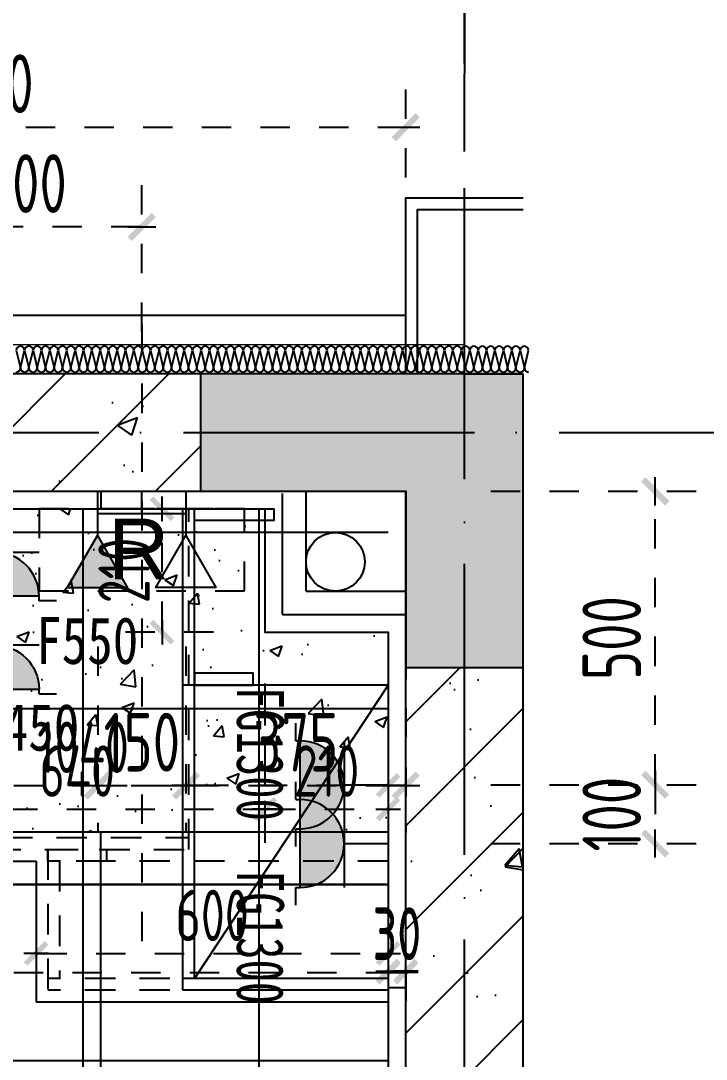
# Model space of a CAD drawing. Extents: x 133656 to 214778, y 12424 to 51506.
# Drawn here: x 164940 to 166108, y 24232 to 26001 of the extents above; entities that cross this region are included whole.
import ezdxf

# ---------------------------------------------------------------- set-up
doc = ezdxf.new("R2010")
doc.units = 0
doc.header["$MEASUREMENT"] = 0
for name, pattern in [('家具立面虚线', [93.035549, 25.891757, -20.481609, 26.180266, -20.481917]), ('家具虚线平面', [100, 50, -50]), ('轴线', [1279.947105, 991.697132, -142.311249, 0, -145.938724])]:
    doc.linetypes.add(name, pattern=pattern)
doc.layers.get('Defpoints').update_dxf_attribs({"color": 8})
for name, color, linetype in [('A-HATH', 8, 'Continuous'), ('A3.土建轴号', 160, 'Continuous'), ('A31.土建轴线', 251, 'Continuous'), ('B1.新建全高墙', 202, 'Continuous'), ('B4.装修完成面', 112, 'Continuous'), ('B6.新建墙体定位', 203, 'Continuous'), ('B9.完成面定位', 203, 'Continuous'), ('E1.地面-(平面图)', 136, 'Continuous'), ('F5.洁具层', 133, 'Continuous'), ('G5.天花看线', 152, 'Continuous'), ('K2.强电插座', 132, 'Continuous'), ('P-VPIPE-污水', 2, 'Continuous'), ('PUB_HATCH', 8, 'Continuous'), ('RLP420_INT', 5, 'Continuous'), ('WALL', 6, 'Continuous'), ('wf2水点排水', 1, 'Continuous'), ('WF2水点标注', 1, 'Continuous'), ('xj', 8, 'Continuous'), ('保温', 35, 'Continuous'), ('给排水', 4, 'Continuous')]:
    doc.layers.add(name, color=color, linetype=linetype)
doc.styles.add('_TCH_DIM_T3', font='SIMPLEX', dxfattribs={"width": 0.705882, "bigfont": 'GBCBIG'})
doc.styles.add('Arial', font='arial.ttf')
doc.styles.add('标注数字', font='dim.shx', dxfattribs={"width": 0.8})
doc.styles.add('标题文字', font='')
doc.styles.get('标题文字').set_extended_font_data('SimSun')
doc.dimstyles.new('_TCH_ARCH&&50', dxfattribs={"dimtxt": 127.5, "dimasz": 50, "dimexe": 125, "dimexo": 150, "dimgap": 75, "dimtad": 1, "dimdec": 0, "dimzin": 0, "dimdsep": 46, "dimtxsty": '_TCH_DIM_T3', "dimblk": 'ARCHTICK', "dimcen": 0.09, "dimclrd": 44, "dimclre": 44, "dimclrt": 2, "dimazin": 2, "dimtfac": 1, "dimtdec": 0, "dimtix": 1, "dimtmove": 2, "dimatfit": 3, "dimldrblk": 'DOT', "dimfxl": 1, "dimtolj": 1, "dimtzin": 0, "dimarcsym": 0})
doc.dimstyles.new('设计2017', dxfattribs={"dimscale": 100, "dimtxt": 2.5, "dimasz": 0.06, "dimexe": 2, "dimexo": 2.5, "dimgap": 0.6, "dimtad": 1, "dimdec": 0, "dimrnd": 5, "dimzin": 0, "dimdsep": 46, "dimtxsty": '标注数字', "dimblk": 'HBA_DIMENSION_TICK', "dimcen": 0.125, "dimclrd": 44, "dimclre": 44, "dimclrt": 50, "dimadec": 0, "dimazin": 0, "dimtfac": 1, "dimtdec": 0, "dimtix": 1, "dimtmove": 0, "dimatfit": 3, "dimldrblk": 'HBA_Leader_Arrow', "dimfxl": 7, "dimfxlon": 1, "dimtvp": 1, "dimtolj": 1, "dimtzin": 0, "dimarcsym": 0})

# ---------------------------------------------------------------- blocks, each defined once
blk = doc.blocks.new('_ArchTick')
at = {"color": 0, "linetype": 'ByBlock', "const_width": 0.4}
blk.add_lwpolyline([(-0.5, -0.5), (0.5, 0.5)], dxfattribs=at)
blk = doc.blocks.new('*D73')
at = {"layer": 'A3.土建轴号', "color": 44, "lineweight": -2, "transparency": 16777216}
for p, q in [((162596.1, 25928.7), (162596.1, 26577.7)), ((165696.1, 25928.7), (165696.1, 26577.7)), ((162596.1, 26452.7), (165696.1, 26452.7))]:
    blk.add_line(p, q, dxfattribs=at)
at = {"layer": 'Defpoints', "color": 0, "transparency": 16777216}
for p in [(165696.1, 26452.7), (162596.1, 25778.7), (165696.1, 25778.7)]:
    blk.add_point(p, dxfattribs=at)
at = {"layer": 'A3.土建轴号', "color": 44, "lineweight": -2, "transparency": 16777216, "xscale": 50, "yscale": 50, "zscale": 50, "rotation": 180}
blk.add_blockref('_ArchTick', (162596.1, 26452.7), dxfattribs=at)
at = {"layer": 'A3.土建轴号', "color": 44, "lineweight": -2, "transparency": 16777216, "xscale": 50, "yscale": 50, "zscale": 50}
blk.add_blockref('_ArchTick', (165696.1, 26452.7), dxfattribs=at)
at = {"layer": 'A3.土建轴号', "color": 2, "transparency": 16777216, "insert": (164146.1, 26591.5), "char_height": 127.5, "attachment_point": 5, "style": '_TCH_DIM_T3'}
blk.add_mtext('\\A1;3100', dxfattribs=at)
blk = doc.blocks.new('_Dot')
at = {"color": 0, "linetype": 'ByBlock', "lineweight": -2}
blk.add_line((-0.5, 0), (-1, 0), dxfattribs=at)
at = {"color": 0, "linetype": 'ByBlock', "const_width": 0.5}
blk.add_lwpolyline([(-0.25, 0, 1), (0.25, 0, 1)], format="xyb", close=True, dxfattribs=at)
blk = doc.blocks.new('*D74')
at = {"layer": 'A3.土建轴号', "color": 44, "lineweight": -2, "transparency": 16777216}
for p, q in [((165696.1, 25928.7), (165696.1, 26577.7)), ((168346.1, 25928.7), (168346.1, 26577.7)), ((165696.1, 26452.7), (168346.1, 26452.7))]:
    blk.add_line(p, q, dxfattribs=at)
at = {"layer": 'Defpoints', "color": 0, "transparency": 16777216}
for p in [(168346.1, 26452.7), (165696.1, 25778.7), (168346.1, 25778.7)]:
    blk.add_point(p, dxfattribs=at)
at = {"layer": 'A3.土建轴号', "color": 44, "lineweight": -2, "transparency": 16777216, "xscale": 50, "yscale": 50, "zscale": 50, "rotation": 180}
blk.add_blockref('_ArchTick', (165696.1, 26452.7), dxfattribs=at)
at = {"layer": 'A3.土建轴号', "color": 44, "lineweight": -2, "transparency": 16777216, "xscale": 50, "yscale": 50, "zscale": 50}
blk.add_blockref('_ArchTick', (168346.1, 26452.7), dxfattribs=at)
at = {"layer": 'A3.土建轴号', "color": 2, "transparency": 16777216, "insert": (167021.1, 26591.5), "char_height": 127.5, "attachment_point": 5, "style": '_TCH_DIM_T3'}
blk.add_mtext('\\A1;2650', dxfattribs=at)
blk = doc.blocks.new('$LinePat$岩棉板')
at = {"color": 0}
for p, q in [((0, -17), (12, -67)), ((12, -67), (24, -17))]:
    blk.add_line(p, q, dxfattribs=at)
for centre, start, end in [((12, -17), 0, 180), ((0, -67), 270, 0), ((24, -67), 180, 270)]:
    blk.add_arc(centre, 12, start, end, dxfattribs=at)
at = {"layer": 'Defpoints'}
blk.add_point((0, 0.1), dxfattribs=at)
at = {"layer": 'Defpoints', "color": 0}
blk.add_point((24, -84), dxfattribs=at)
blk = doc.blocks.new('HBA_DIMENSION_TICK')
at = {"color": 0, "linetype": 'ByBlock'}
for p, q in [((-10, 0), (0, 0)), ((0, 0), (10, 0))]:
    blk.add_line(p, q, dxfattribs=at)
at = {"color": 50, "linetype": 'ByBlock'}
blk.add_solid([(-10, -7), (-7, -10), (7, 10), (10, 7)], dxfattribs=at)
blk = doc.blocks.new('*D94')
at = {"layer": 'Defpoints', "color": 0, "linetype": '家具虚线平面', "transparency": 16777216}
for p in [(165566.1, 25199.6), (166021.2, 25199.6), (165566.1, 24699.6)]:
    blk.add_point(p, dxfattribs=at)
at = {"layer": 'K2.强电插座', "color": 44, "linetype": '家具虚线平面', "lineweight": -2, "transparency": 16777216}
for p, q in [((165741.2, 25199.6), (166101.2, 25199.6)), ((166021.2, 24702), (166021.2, 25197.2)), ((165741.2, 24699.6), (166101.2, 24699.6))]:
    blk.add_line(p, q, dxfattribs=at)
at = {"layer": 'K2.强电插座', "color": 44, "linetype": '家具虚线平面', "lineweight": -2, "transparency": 16777216, "xscale": 2.4, "yscale": 2.4, "zscale": 2.4}
for p, rotation in [((166021.2, 25199.6), 90), ((166021.2, 24699.6), 270)]:
    blk.add_blockref('HBA_DIMENSION_TICK', p, dxfattribs=dict(at, rotation=rotation))
at = {"layer": 'K2.强电插座', "color": 50, "linetype": '家具虚线平面', "transparency": 16777216, "insert": (165947.2, 24949.6), "char_height": 100, "attachment_point": 5, "rotation": 90, "style": '标注数字'}
blk.add_mtext('\\A1;500', dxfattribs=at)
blk = doc.blocks.new('HBA_Leader_Arrow')
at = {"color": 0, "linetype": 'ByBlock', "ltscale": 0.5}
blk.add_line((3.5, 0), (-10, 0), dxfattribs=at)
for points in [[(-10.99, 11.28), (-6.57, 14.38), (-0.55, 0), (3.5, 0)], [(-10.99, -11.28), (-6.57, -14.38), (-0.55, 0), (3.5, 0)]]:
    blk.add_solid(points, dxfattribs=at)
blk = doc.blocks.new('*D113')
at = {"layer": 'Defpoints', "color": 0, "linetype": '家具虚线平面', "transparency": 16777216}
for p in [(165566.1, 24699.6), (165566.1, 24599.6), (166021.2, 24599.6)]:
    blk.add_point(p, dxfattribs=at)
at = {"layer": 'K2.强电插座', "color": 44, "linetype": '家具虚线平面', "lineweight": -2, "transparency": 16777216}
for p, q in [((165741.2, 24699.6), (166101.2, 24699.6)), ((166021.2, 24702), (166021.2, 24704.4)), ((166021.2, 24699.6), (166021.2, 24599.6)), ((165741.2, 24599.6), (166101.2, 24599.6)), ((166021.2, 24597.2), (166021.2, 24594.8))]:
    blk.add_line(p, q, dxfattribs=at)
at = {"layer": 'K2.强电插座', "color": 44, "linetype": '家具虚线平面', "lineweight": -2, "transparency": 16777216, "xscale": 2.4, "yscale": 2.4, "zscale": 2.4}
for p, rotation in [((166021.2, 24699.6), 270), ((166021.2, 24599.6), 90)]:
    blk.add_blockref('HBA_DIMENSION_TICK', p, dxfattribs=dict(at, rotation=rotation))
at = {"layer": 'K2.强电插座', "color": 50, "linetype": '家具虚线平面', "transparency": 16777216, "insert": (165947.2, 24649.6), "char_height": 100, "attachment_point": 5, "rotation": 90, "style": '标注数字'}
blk.add_mtext('\\A1;100', dxfattribs=at)
blk = doc.blocks.new('不间断电源')
h = blk.add_hatch(color=8)
h.dxf.hatch_style = 1
h.paths.add_polyline_path([(-70.3, 140.6, 1), (70.3, 140.6)])
for p, q in [((-98.4, 147.7), (-70.3, 147.7)), ((-70.3, 147.7), (-70.3, 140.6)), ((-70.3, 140.6), (70.3, 140.6)), ((70.3, 147.7), (70.3, 140.6)), ((70.3, 147.7), (98.4, 147.7)), ((70.3, 70.3), (-70.3, 70.3)), ((0, 70.3), (0, 0))]:
    blk.add_line(p, q)
blk.add_arc((0, 140.6), 70.3, 180, 0)
at = {"color": 1, "style": '标题文字'}
blk.add_attdef('REF.', (86, 32.6), '', height=70.9, dxfattribs=at)
blk = doc.blocks.new('*D157')
at = {"layer": 'Defpoints', "color": 0, "linetype": '家具虚线平面', "transparency": 16777216}
for p in [(165596.1, 25820), (165596.1, 25634.3), (164146.1, 25569.3)]:
    blk.add_point(p, dxfattribs=at)
at = {"layer": 'K2.强电插座', "color": 44, "linetype": '家具虚线平面', "lineweight": -2, "transparency": 16777216}
for p, q in [((164146.1, 25669.3), (164146.1, 25900)), ((165596.1, 25734.3), (165596.1, 25900)), ((164148.5, 25820), (165593.7, 25820))]:
    blk.add_line(p, q, dxfattribs=at)
at = {"layer": 'K2.强电插座', "color": 44, "linetype": '家具虚线平面', "lineweight": -2, "transparency": 16777216, "xscale": 2.4, "yscale": 2.4, "zscale": 2.4, "rotation": 180}
blk.add_blockref('HBA_DIMENSION_TICK', (164146.1, 25820), dxfattribs=at)
at = {"layer": 'K2.强电插座', "color": 44, "linetype": '家具虚线平面', "lineweight": -2, "transparency": 16777216, "xscale": 2.4, "yscale": 2.4, "zscale": 2.4}
blk.add_blockref('HBA_DIMENSION_TICK', (165596.1, 25820), dxfattribs=at)
at = {"layer": 'K2.强电插座', "color": 50, "linetype": '家具虚线平面', "transparency": 16777216, "insert": (164871.1, 25894), "char_height": 100, "attachment_point": 5, "style": '标注数字'}
blk.add_mtext('\\A1;1450', dxfattribs=at)
blk = doc.blocks.new('A$C4CA221D1')
at = {"layer": '给排水'}
blk.add_hatch(color=256, dxfattribs=at).paths.add_polyline_path([(1.308, 2.744), (-0.408, 2.744), (0.45, 1.258)])
for points in [[(0.45, 0), (0.45, 1.258), (1.308, 2.744), (-0.408, 2.744), (0.45, 1.258)], [(2.958, 0), (2.958, 1.25), (3.811, 2.728), (2.105, 2.728), (2.958, 1.25)], [(0.45, 0.629), (2.965, 0.629)], [(1.708, 0.629), (1.708, 0)]]:
    blk.add_lwpolyline(points, dxfattribs=at)
blk = doc.blocks.new('*D159')
at = {"layer": 'Defpoints', "color": 0, "linetype": '家具虚线平面', "transparency": 16777216}
for p in [(165071.1, 25035), (165221.5, 25035), (165221.5, 24698.2)]:
    blk.add_point(p, dxfattribs=at)
at = {"layer": 'WF2水点标注', "color": 44, "linetype": '家具虚线平面', "lineweight": -2, "transparency": 16777216}
for p, q in [((165071.1, 24935), (165071.1, 24618.2)), ((165221.5, 24935), (165221.5, 24618.2)), ((165068.7, 24698.2), (165066.3, 24698.2)), ((165071.1, 24698.2), (165221.5, 24698.2)), ((165223.9, 24698.2), (165226.3, 24698.2))]:
    blk.add_line(p, q, dxfattribs=at)
at = {"layer": 'WF2水点标注', "color": 44, "linetype": '家具虚线平面', "lineweight": -2, "transparency": 16777216, "xscale": 2.4, "yscale": 2.4, "zscale": 2.4}
blk.add_blockref('HBA_DIMENSION_TICK', (165071.1, 24698.2), dxfattribs=at)
at = {"layer": 'WF2水点标注', "color": 44, "linetype": '家具虚线平面', "lineweight": -2, "transparency": 16777216, "xscale": 2.4, "yscale": 2.4, "zscale": 2.4, "rotation": 180}
blk.add_blockref('HBA_DIMENSION_TICK', (165221.5, 24698.2), dxfattribs=at)
at = {"layer": 'WF2水点标注', "color": 50, "linetype": '家具虚线平面', "transparency": 16777216, "insert": (165146.3, 24772.2), "char_height": 100, "attachment_point": 5, "style": '标注数字'}
blk.add_mtext('\\A1;150', dxfattribs=at)
blk = doc.blocks.new('*D186')
at = {"layer": 'Defpoints', "color": 0, "linetype": '家具虚线平面', "transparency": 16777216}
for p in [(164746.1, 25649.9), (165146.1, 25371.1), (164746.1, 25199.6)]:
    blk.add_point(p, dxfattribs=at)
at = {"layer": 'WF2水点标注', "color": 44, "linetype": '家具虚线平面', "lineweight": -2, "transparency": 16777216}
for p, q in [((164746.1, 25369.9), (164746.1, 25729.9)), ((165146.1, 25471.1), (165146.1, 25729.9)), ((165143.7, 25649.9), (164748.5, 25649.9))]:
    blk.add_line(p, q, dxfattribs=at)
at = {"layer": 'WF2水点标注', "color": 44, "linetype": '家具虚线平面', "lineweight": -2, "transparency": 16777216, "xscale": 2.4, "yscale": 2.4, "zscale": 2.4, "rotation": 180}
blk.add_blockref('HBA_DIMENSION_TICK', (164746.1, 25649.9), dxfattribs=at)
at = {"layer": 'WF2水点标注', "color": 44, "linetype": '家具虚线平面', "lineweight": -2, "transparency": 16777216, "xscale": 2.4, "yscale": 2.4, "zscale": 2.4}
blk.add_blockref('HBA_DIMENSION_TICK', (165146.1, 25649.9), dxfattribs=at)
at = {"layer": 'WF2水点标注', "color": 50, "linetype": '家具虚线平面', "transparency": 16777216, "insert": (164946.1, 25723.9), "char_height": 100, "attachment_point": 5, "style": '标注数字'}
blk.add_mtext('\\A1;400', dxfattribs=at)
blk = doc.blocks.new('结构')
at = {"layer": 'A-HATH'}
blk.add_hatch(color=256, dxfattribs=at).paths.add_polyline_path([(3100, 3850), (3100, 4350), (2550, 4350), (2550, 4150), (2900, 4150), (2900, 3850)])
at = {"layer": 'WALL'}
blk.add_lwpolyline([(3100, 4350), (2900, 4350), (2550, 4350), (2550, 4150), (2900, 4150), (2900, 3850), (3100, 3850), (3100, 4350)], dxfattribs=at)
blk = doc.blocks.new('*D419')
at = {"layer": 'B6.新建墙体定位', "color": 44, "linetype": '家具虚线平面', "lineweight": -2, "transparency": 16777216}
for p, q in [((165268.6, 25169.8), (165110.7, 25169.8)), ((165180.7, 24961.7), (165180.7, 25167.7)), ((165268.6, 24959.6), (165110.7, 24959.6))]:
    blk.add_line(p, q, dxfattribs=at)
at = {"layer": 'Defpoints', "color": 0, "linetype": '家具虚线平面', "transparency": 16777216}
for p in [(165180.7, 25169.8), (165356.1, 25169.8), (165356.1, 24959.6)]:
    blk.add_point(p, dxfattribs=at)
at = {"layer": 'B6.新建墙体定位', "color": 44, "linetype": '家具虚线平面', "lineweight": -2, "transparency": 16777216, "xscale": 2.1, "yscale": 2.1, "zscale": 2.1}
for p, rotation in [((165180.7, 25169.8), 90), ((165180.7, 24959.6), 270)]:
    blk.add_blockref('HBA_DIMENSION_TICK', p, dxfattribs=dict(at, rotation=rotation))
at = {"layer": 'B6.新建墙体定位', "color": 50, "linetype": '家具虚线平面', "transparency": 16777216, "insert": (165115.9, 25064.7), "char_height": 87.5, "attachment_point": 5, "rotation": 90, "style": '标注数字'}
blk.add_mtext('\\A1;210', dxfattribs=at)
blk = doc.blocks.new('*D423')
at = {"layer": 'B6.新建墙体定位', "color": 44, "linetype": '家具虚线平面', "lineweight": -2, "transparency": 16777216}
for p, q in [((164716.1, 24903.2), (164716.1, 24588.2)), ((165356.1, 24872.1), (165356.1, 24588.2)), ((164718.2, 24658.2), (165354, 24658.2))]:
    blk.add_line(p, q, dxfattribs=at)
at = {"layer": 'Defpoints', "color": 0, "linetype": '家具虚线平面', "transparency": 16777216}
for p in [(164716.1, 25169.8), (165356.1, 24959.6), (165356.1, 24658.2)]:
    blk.add_point(p, dxfattribs=at)
at = {"layer": 'B6.新建墙体定位', "color": 44, "linetype": '家具虚线平面', "lineweight": -2, "transparency": 16777216, "xscale": 2.1, "yscale": 2.1, "zscale": 2.1, "rotation": 180}
blk.add_blockref('HBA_DIMENSION_TICK', (164716.1, 24658.2), dxfattribs=at)
at = {"layer": 'B6.新建墙体定位', "color": 44, "linetype": '家具虚线平面', "lineweight": -2, "transparency": 16777216, "xscale": 2.1, "yscale": 2.1, "zscale": 2.1}
blk.add_blockref('HBA_DIMENSION_TICK', (165356.1, 24658.2), dxfattribs=at)
at = {"layer": 'B6.新建墙体定位', "color": 50, "linetype": '家具虚线平面', "transparency": 16777216, "insert": (165036.1, 24723), "char_height": 87.5, "attachment_point": 5, "style": '标注数字'}
blk.add_mtext('\\A1;640', dxfattribs=at)
blk = doc.blocks.new('*D424')
at = {"layer": 'B6.新建墙体定位', "color": 44, "linetype": '家具虚线平面', "lineweight": -2, "transparency": 16777216}
for p, q in [((165566.1, 24872.1), (165566.1, 24588.2)), ((165356.1, 24850.5), (165356.1, 24588.2)), ((165358.2, 24658.2), (165564, 24658.2))]:
    blk.add_line(p, q, dxfattribs=at)
at = {"layer": 'Defpoints', "color": 0, "linetype": '家具虚线平面', "transparency": 16777216}
for p in [(165566.1, 24959.6), (165356.1, 24938), (165566.1, 24658.2)]:
    blk.add_point(p, dxfattribs=at)
at = {"layer": 'B6.新建墙体定位', "color": 44, "linetype": '家具虚线平面', "lineweight": -2, "transparency": 16777216, "xscale": 2.1, "yscale": 2.1, "zscale": 2.1, "rotation": 180}
blk.add_blockref('HBA_DIMENSION_TICK', (165356.1, 24658.2), dxfattribs=at)
at = {"layer": 'B6.新建墙体定位', "color": 44, "linetype": '家具虚线平面', "lineweight": -2, "transparency": 16777216, "xscale": 2.1, "yscale": 2.1, "zscale": 2.1}
blk.add_blockref('HBA_DIMENSION_TICK', (165566.1, 24658.2), dxfattribs=at)
at = {"layer": 'B6.新建墙体定位', "color": 50, "linetype": '家具虚线平面', "transparency": 16777216, "insert": (165461.1, 24723), "char_height": 87.5, "attachment_point": 5, "style": '标注数字'}
blk.add_mtext('\\A1;210', dxfattribs=at)
blk = doc.blocks.new('*D436')
at = {"layer": 'B6.新建墙体定位', "color": 44, "linetype": '家具虚线平面', "lineweight": -2, "transparency": 16777216}
for p, q in [((162726.1, 24380), (162726.1, 24310)), ((162728.2, 24380), (165564, 24380)), ((165566.1, 24380), (165566.1, 24310))]:
    blk.add_line(p, q, dxfattribs=at)
at = {"layer": 'Defpoints', "color": 0, "linetype": '家具虚线平面', "transparency": 16777216}
for p in [(162726.1, 24420.3), (165566.1, 24397.8), (165566.1, 24380)]:
    blk.add_point(p, dxfattribs=at)
at = {"layer": 'B6.新建墙体定位', "color": 44, "linetype": '家具虚线平面', "lineweight": -2, "transparency": 16777216, "xscale": 2.1, "yscale": 2.1, "zscale": 2.1, "rotation": 180}
blk.add_blockref('HBA_DIMENSION_TICK', (162726.1, 24380), dxfattribs=at)
at = {"layer": 'B6.新建墙体定位', "color": 44, "linetype": '家具虚线平面', "lineweight": -2, "transparency": 16777216, "xscale": 2.1, "yscale": 2.1, "zscale": 2.1}
blk.add_blockref('HBA_DIMENSION_TICK', (165566.1, 24380), dxfattribs=at)
at = {"layer": 'B6.新建墙体定位', "color": 50, "linetype": '家具虚线平面', "transparency": 16777216, "insert": (164146.1, 24444.7), "char_height": 87.5, "attachment_point": 5, "style": '标注数字'}
blk.add_mtext('\\A1;2840', dxfattribs=at)
blk = doc.blocks.new('*D437')
at = {"layer": 'B6.新建墙体定位', "color": 44, "linetype": '家具虚线平面', "lineweight": -2, "transparency": 16777216}
for p, q in [((165564, 24380), (165561.9, 24380)), ((165566.1, 24380), (165566.1, 24310)), ((165566.1, 24380), (165596.1, 24380)), ((165596.1, 24380), (165596.1, 24310)), ((165598.2, 24380), (165600.3, 24380))]:
    blk.add_line(p, q, dxfattribs=at)
at = {"layer": 'Defpoints', "color": 0, "linetype": '家具虚线平面', "transparency": 16777216}
for p in [(165566.1, 24397.8), (165596.1, 24392), (165596.1, 24380)]:
    blk.add_point(p, dxfattribs=at)
at = {"layer": 'B6.新建墙体定位', "color": 44, "linetype": '家具虚线平面', "lineweight": -2, "transparency": 16777216, "xscale": 2.1, "yscale": 2.1, "zscale": 2.1}
blk.add_blockref('HBA_DIMENSION_TICK', (165566.1, 24380), dxfattribs=at)
at = {"layer": 'B6.新建墙体定位', "color": 44, "linetype": '家具虚线平面', "lineweight": -2, "transparency": 16777216, "xscale": 2.1, "yscale": 2.1, "zscale": 2.1, "rotation": 180}
blk.add_blockref('HBA_DIMENSION_TICK', (165596.1, 24380), dxfattribs=at)
at = {"layer": 'B6.新建墙体定位', "color": 50, "linetype": '家具虚线平面', "transparency": 16777216, "insert": (165581.1, 24444.7), "char_height": 87.5, "attachment_point": 5, "style": '标注数字'}
blk.add_mtext('\\A1;30', dxfattribs=at)
blk = doc.blocks.new('*D509')
at = {"layer": 'B9.完成面定位', "color": 44, "linetype": '家具虚线平面', "lineweight": -2, "transparency": 16777216}
for p, q in [((164966.1, 24412.4), (164966.1, 24342.4)), ((164968.2, 24412.4), (165564, 24412.4)), ((165566.1, 24412.4), (165566.1, 24342.4))]:
    blk.add_line(p, q, dxfattribs=at)
at = {"layer": 'Defpoints', "color": 0, "linetype": '家具虚线平面', "transparency": 16777216}
for p in [(164966.1, 24449.6), (165566.1, 24449.6), (165566.1, 24412.4)]:
    blk.add_point(p, dxfattribs=at)
at = {"layer": 'B9.完成面定位', "color": 44, "linetype": '家具虚线平面', "lineweight": -2, "transparency": 16777216, "xscale": 2.1, "yscale": 2.1, "zscale": 2.1, "rotation": 180}
blk.add_blockref('HBA_DIMENSION_TICK', (164966.1, 24412.4), dxfattribs=at)
at = {"layer": 'B9.完成面定位', "color": 44, "linetype": '家具虚线平面', "lineweight": -2, "transparency": 16777216, "xscale": 2.1, "yscale": 2.1, "zscale": 2.1}
blk.add_blockref('HBA_DIMENSION_TICK', (165566.1, 24412.4), dxfattribs=at)
at = {"layer": 'B9.完成面定位', "color": 50, "linetype": '家具虚线平面', "transparency": 16777216, "insert": (165266.1, 24477.1), "char_height": 87.5, "attachment_point": 5, "style": '标注数字'}
blk.add_mtext('\\A1;600', dxfattribs=at)
blk = doc.blocks.new('*D510')
at = {"layer": 'B9.完成面定位', "color": 44, "linetype": '家具虚线平面', "lineweight": -2, "transparency": 16777216}
for p, q in [((165564, 24382.4), (165561.9, 24382.4)), ((165566.1, 24382.4), (165566.1, 24312.4)), ((165566.1, 24382.4), (165596.1, 24382.4)), ((165596.1, 24382.4), (165596.1, 24312.4)), ((165598.2, 24382.4), (165600.3, 24382.4))]:
    blk.add_line(p, q, dxfattribs=at)
at = {"layer": 'Defpoints', "color": 0, "linetype": '家具虚线平面', "transparency": 16777216}
for p in [(165566.1, 24423), (165596.1, 24382.4), (165596.1, 24382.4)]:
    blk.add_point(p, dxfattribs=at)
at = {"layer": 'B9.完成面定位', "color": 44, "linetype": '家具虚线平面', "lineweight": -2, "transparency": 16777216, "xscale": 2.1, "yscale": 2.1, "zscale": 2.1}
blk.add_blockref('HBA_DIMENSION_TICK', (165566.1, 24382.4), dxfattribs=at)
at = {"layer": 'B9.完成面定位', "color": 44, "linetype": '家具虚线平面', "lineweight": -2, "transparency": 16777216, "xscale": 2.1, "yscale": 2.1, "zscale": 2.1, "rotation": 180}
blk.add_blockref('HBA_DIMENSION_TICK', (165596.1, 24382.4), dxfattribs=at)
at = {"layer": 'B9.完成面定位', "color": 50, "linetype": '家具虚线平面', "transparency": 16777216, "insert": (165581.1, 24447.1), "char_height": 87.5, "attachment_point": 5, "style": '标注数字'}
blk.add_mtext('\\A1;30', dxfattribs=at)
blk = doc.blocks.new('*D540')
at = {"layer": 'Defpoints', "color": 0, "linetype": '家具虚线平面', "transparency": 16777216}
for p in [(164526.1, 24875.6), (165566.1, 24880.4), (165566.1, 24698.7)]:
    blk.add_point(p, dxfattribs=at)
at = {"layer": 'wf2水点排水', "color": 44, "linetype": '家具虚线平面', "lineweight": -2, "transparency": 16777216}
for p, q in [((164526.1, 24788.1), (164526.1, 24628.7)), ((165566.1, 24792.9), (165566.1, 24628.7)), ((164528.2, 24698.7), (165564, 24698.7))]:
    blk.add_line(p, q, dxfattribs=at)
at = {"layer": 'wf2水点排水', "color": 44, "linetype": '家具虚线平面', "lineweight": -2, "transparency": 16777216, "xscale": 2.1, "yscale": 2.1, "zscale": 2.1, "rotation": 180}
blk.add_blockref('HBA_DIMENSION_TICK', (164526.1, 24698.7), dxfattribs=at)
at = {"layer": 'wf2水点排水', "color": 44, "linetype": '家具虚线平面', "lineweight": -2, "transparency": 16777216, "xscale": 2.1, "yscale": 2.1, "zscale": 2.1}
blk.add_blockref('HBA_DIMENSION_TICK', (165566.1, 24698.7), dxfattribs=at)
at = {"layer": 'wf2水点排水', "color": 50, "linetype": '家具虚线平面', "transparency": 16777216, "insert": (165046.1, 24763.5), "char_height": 87.5, "attachment_point": 5, "style": '标注数字'}
blk.add_mtext('\\A1;1040', dxfattribs=at)
blk = doc.blocks.new('*D629')
at = {"layer": 'Defpoints', "color": 0, "linetype": '家具虚线平面', "transparency": 16777216}
for p in [(165221.5, 25035), (165596.1, 25029.6), (165221.5, 24698.2)]:
    blk.add_point(p, dxfattribs=at)
at = {"layer": 'WF2水点标注', "color": 44, "linetype": '家具虚线平面', "lineweight": -2, "transparency": 16777216}
for p, q in [((165221.5, 24935), (165221.5, 24618.2)), ((165596.1, 24929.6), (165596.1, 24618.2)), ((165593.7, 24698.2), (165223.9, 24698.2))]:
    blk.add_line(p, q, dxfattribs=at)
at = {"layer": 'WF2水点标注', "color": 44, "linetype": '家具虚线平面', "lineweight": -2, "transparency": 16777216, "xscale": 2.4, "yscale": 2.4, "zscale": 2.4, "rotation": 180}
blk.add_blockref('HBA_DIMENSION_TICK', (165221.5, 24698.2), dxfattribs=at)
at = {"layer": 'WF2水点标注', "color": 44, "linetype": '家具虚线平面', "lineweight": -2, "transparency": 16777216, "xscale": 2.4, "yscale": 2.4, "zscale": 2.4}
blk.add_blockref('HBA_DIMENSION_TICK', (165596.1, 24698.2), dxfattribs=at)
at = {"layer": 'WF2水点标注', "color": 50, "linetype": '家具虚线平面', "transparency": 16777216, "insert": (165408.8, 24772.2), "char_height": 100, "attachment_point": 5, "style": '标注数字'}
blk.add_mtext('\\A1;375', dxfattribs=at)

msp = doc.modelspace()

# ---------------------------------------------------------------- hatches: boundary and pattern name
at = {"layer": 'E1.地面-(平面图)'}
h = msp.add_hatch(dxfattribs=at)
h.set_pattern_fill('AR-CONC', color=5, scale=30)
h.set_pattern_definition([(50, (-957004.12, -166761.63), (215.178055, -18.82564), [22.5, -247.5]), (355, (-957004.12, -166761.63), (-41.6254, 225.65764), [18, -198]), (100.451444, (-956986.2, -166763.2), (173.552654, 206.831997), [19.122058, -210.342634]), (46.1842, (-957004.12, -166701.63), (320.1724, -49.655784), [33.75, -371.25]), (96.635635, (-956977.44, -166705.77), (280.39858, 292.23558), [28.6831, -315.51413]), (351.184164, (-957004.12, -166701.63), (280.39858, 292.23558), [27, -297]), (21, (-956974.12, -166716.63), (179.072116, -120.785667), [22.5, -247.5]), (326, (-956974.12, -166716.63), (72.9946, 217.545014), [18, -198]), (71.451445, (-956959.2, -166726.7), (252.066713, 96.759346), [19.122057, -210.342634]), (37.5, (-957004.125, -166761.634), (3.6479566, 99.868156), [0, -195.6, 0, -201, 0, -198.75]), (7.5, (-957004.12, -166761.63), (78.920861, 118.323514), [0, -114.6, 0, -191.1, 0, -75.75]), (327.5, (-957071.025, -166761.634), (160.146731, -6.7664615), [0, -75, 0, -234, 0, -310.5]), (317.5, (-957101.02, -166761.63), (174.95585, 30.031495), [0, -97.5, 0, -155.4, 0, -220.5])])
h.paths.add_polyline_path([(165016.1, 24619.6), (163276.1, 24619.6), (163276.1, 23329.6), (162726.1, 23329.6), (162726.1, 24819.6), (163276.1, 24819.6), (163276.1, 25169.6), (165351.1, 25169.8), (165351.1, 24954.6), (165566.1, 24954.6), (165566.1, 24619.6), (165016.1, 24619.6)])
at = {"layer": 'G5.天花看线'}
h = msp.add_hatch(dxfattribs=at)
h.set_pattern_fill('_USER', color=256, scale=300, double=1, pattern_type=0)
h.set_pattern_definition([(0, (164146.07, 23329.65), (0, 300), []), (90, (164146.07, 23329.65), (-300, 2e-14), [])])
h.paths.add_polyline_path([(162726.1, 23329.6), (165566.1, 23329.6), (165566.1, 25169.6), (163276.1, 25169.6), (163276.1, 24819.6), (162726.1, 24819.6)])
at = {"layer": 'PUB_HATCH'}
h = msp.add_hatch(dxfattribs=at)
h.set_pattern_fill('钢筋混凝土', color=256, scale=50, style=0)
h.set_pattern_definition([(45, (222271.12, 4873.25), (-88.38835, 88.38835), []), (50, (222271.12, 4873.25), (358.6301, -31.376), [37.5, -412.5]), (355, (222271.1, 4873.25), (-69.3757, 376.096), [30, -330]), (100.4514, (222301, 4870.64), (289.2547, 344.7198), [31.87, -350.571]), (46.1842, (222271.1, 4973.25), (533.6205, -82.7595), [56.25, -618.75]), (96.6356, (222315.6, 4966.36), (467.3314, 487.059), [47.805, -525.8565]), (351.1842, (222271.1, 4973.25), (467.331, 487.0593), [45, -495]), (21, (222321.12, 4948.25), (298.4535, -201.3094), [37.5, -412.5]), (326, (222321.1, 4948.25), (121.6577, 362.575), [30, -330]), (71.4514, (222346, 4931.48), (420.1113, 161.2652), [31.87, -350.571]), (37.5, (222271.12, 4873.25), (6.07993, 166.44693), [0, -326, 0, -335, 0, -331.25]), (7.5, (222271.12, 4873.25), (131.53477, 197.20586), [0, -191, 0, -318.5, 0, -126.25]), (327.5, (222159.62, 4873.25), (266.91122, -11.27744), [0, -125, 0, -390, 0, -517.5]), (317.5, (222109.62, 4873.25), (291.5931, 50.0525), [0, -162.5, 0, -259, 0, -367.5])])
h.paths.add_polyline_path([(165246.1, 25399.5), (164746.1, 25399.5), (164746.1, 25199.6), (165246.1, 25199.6)])
h = msp.add_hatch(dxfattribs=at)
h.set_pattern_fill('钢筋混凝土', color=256, scale=50, style=0)
h.set_pattern_definition([(45, (223121.12, 4373.25), (-88.38835, 88.38835), []), (50, (223121.12, 4373.25), (358.6301, -31.376), [37.5, -412.5]), (355, (223121.1, 4373.25), (-69.3757, 376.096), [30, -330]), (100.4514, (223151, 4370.64), (289.2547, 344.7198), [31.87, -350.571]), (46.1842, (223121.1, 4473.25), (533.6205, -82.7595), [56.25, -618.75]), (96.6356, (223165.6, 4466.36), (467.3314, 487.059), [47.805, -525.8565]), (351.1842, (223121.1, 4473.25), (467.331, 487.0593), [45, -495]), (21, (223171.12, 4448.25), (298.4535, -201.3094), [37.5, -412.5]), (326, (223171.1, 4448.25), (121.6577, 362.575), [30, -330]), (71.4514, (223196, 4431.48), (420.1113, 161.2652), [31.87, -350.571]), (37.5, (223121.12, 4373.25), (6.07993, 166.44693), [0, -326, 0, -335, 0, -331.25]), (7.5, (223121.12, 4373.25), (131.53477, 197.20586), [0, -191, 0, -318.5, 0, -126.25]), (327.5, (223009.62, 4373.25), (266.91122, -11.27744), [0, -125, 0, -390, 0, -517.5]), (317.5, (222959.62, 4373.25), (291.5931, 50.0525), [0, -162.5, 0, -259, 0, -367.5])])
h.paths.add_polyline_path([(165796.1, 24899.5), (165596.1, 24899.5), (165596.1, 23199.6), (165796.1, 23199.6)])

# ---------------------------------------------------------------- linework, layer by layer
at = {"layer": 'A3.土建轴号'}
msp.add_line((165696.1, 25778.7), (165698.1, 26852.7), dxfattribs=at)
at = {"layer": 'A31.土建轴线', "linetype": '轴线', "ltscale": 0.5}
for p, q in [((165696.1, 20099.6), (165696.1, 25778.7)), ((155616.2, 25299.6), (168346.1, 25299.6))]:
    msp.add_line(p, q, dxfattribs=at)
at = {"layer": 'B1.新建全高墙'}
for p, q in [((165386.1, 24989.6), (165386.1, 25195.9)), ((165426.1, 25029.6), (165426.1, 25199.6)), ((165426.1, 25029.6), (165596.1, 25029.6)), ((165386.1, 24989.6), (165596.1, 24989.6))]:
    msp.add_line(p, q, dxfattribs=at)
at = {"layer": 'B4.装修完成面'}
for p, q in [((165076.1, 25199.6), (165076.1, 25169.8)), ((165566.1, 24354.6), (165596.1, 24354.6))]:
    msp.add_line(p, q, dxfattribs=at)
msp.add_lwpolyline([(164716.1, 25264.6), (164716.1, 25169.8), (165356.1, 25169.8), (165356.1, 24959.6), (165566.1, 24959.6), (165566.1, 23329.6), (164946.1, 23329.6), (164946.1, 23299.6)], dxfattribs=at)
at = {"layer": 'E1.地面-(平面图)'}
for p, q in [((163276.1, 24619.6), (165566.1, 24619.6)), ((165076.1, 23329.6), (165076.1, 24619.6)), ((165016.1, 24529.6), (163276.1, 24529.7)), ((165566.1, 24529.6), (165016.1, 24529.6))]:
    msp.add_line(p, q, dxfattribs=at)
at = {"layer": 'F5.洁具层'}
for p, q in [((163326.1, 24569.6), (164966.1, 24569.6)), ((164966.1, 24569.6), (164966.1, 24329.6)), ((165566.1, 24329.6), (164966.1, 24329.6))]:
    msp.add_line(p, q, dxfattribs=at)
at = {"layer": 'F5.洁具层', "linetype": '家具虚线平面'}
msp.add_lwpolyline([(164971.1, 25169.8), (164971.1, 25029.8), (165321.1, 25029.8), (165321.1, 25169.8), (164971.1, 25169.8)], dxfattribs=at)
at = {"layer": 'P-VPIPE-污水'}
msp.add_circle((165476.1, 25079.6), 50, dxfattribs=at)
at = {"layer": 'RLP420_INT', "color": 4, "linetype": 'ByBlock', "ltscale": 2}
for p, q in [((165216.1, 24349.6), (165216.1, 25169.8)), ((165236.1, 24369.6), (165236.1, 25169.8)), ((165566.1, 24869.6), (165216.1, 24869.6)), ((165566.1, 24869.6), (165236.1, 24369.6)), ((165566.1, 24369.6), (165216.1, 24369.6)), ((165566.1, 24349.6), (165216.1, 24349.6))]:
    msp.add_line(p, q, dxfattribs=at)
at = {"layer": 'RLP420_INT', "color": 252, "linetype": '家具立面虚线', "ltscale": 2}
for p, q in [((165226.1, 24589.6), (165226.1, 25169.6)), ((163326.1, 24609.6), (165226.1, 24609.6)), ((163306.1, 24589.6), (165226.1, 24589.6)), ((164986.1, 24589.6), (164986.1, 24349.6)), ((165566.1, 24569.6), (164986.1, 24569.6)), ((165006.1, 24569.6), (165006.1, 24369.6)), ((165566.1, 24369.6), (164986.1, 24369.6)), ((165566.1, 24349.6), (164986.1, 24349.6))]:
    msp.add_line(p, q, dxfattribs=at)
at = {"layer": 'RLP420_INT', "color": 4, "linetype": 'ByBlock', "ltscale": 2}
for points in [[(165236.1, 25169.8), (165371.1, 25169.8), (165371.1, 25149.8), (165236.1, 25149.8)], [(165236.1, 24869.6), (165336.1, 24869.6), (165336.1, 24889.6), (165236.1, 24889.6)]]:
    msp.add_lwpolyline(points, close=True, dxfattribs=at)
at = {"layer": 'RLP420_INT', "color": 252, "linetype": '家具立面虚线', "ltscale": 2}
msp.add_lwpolyline([(164986.1, 24589.6), (165086.1, 24589.6), (165086.1, 24569.6), (164986.1, 24569.6)], close=True, dxfattribs=at)
at = {"layer": 'WALL'}
for p, q in [((165696.1, 25399.6), (164746.1, 25399.6)), ((165696.1, 25399.6), (165796.1, 25399.6)), ((165796.1, 23199.6), (165796.1, 25399.6)), ((164746.1, 25199.6), (165246.1, 25199.6)), ((165596.1, 23199.6), (165596.1, 25199.6))]:
    msp.add_line(p, q, dxfattribs=at)
at = {"layer": 'WF2水点标注', "linetype": '家具虚线平面'}
msp.add_line((165146.1, 25483), (165146.1, 24390.7), dxfattribs=at)
at = {"layer": 'xj'}
for points in [[(165596.3, 25399.6), (165596.3, 25699.6), (165796.1, 25699.6)], [(165616.3, 25399.6), (165616.3, 25679.6), (165796.1, 25679.6)], [(163295.8, 25499.6), (165596.3, 25499.6)]]:
    msp.add_lwpolyline(points, dxfattribs=at)
at = {"layer": '保温', "lineweight": 5}
msp.add_lwpolyline([(169696.1, 14949.6), (169046.1, 14949.6), (169046.1, 14249.6), (162446.1, 14249.6), (162446.1, 14549.6), (160746.1, 14549.6), (160746.1, 14349.6), (159046.1, 14349.6), (159046.1, 14549.6), (156846.1, 14549.6), (156846.1, 14249.6), (156546.1, 14249.6), (156546.1, 14949.6), (155946.1, 14949.6), (155946.1, 23849.6), (156846.1, 23849.6), (156846.1, 23649.6), (156246.1, 23649.6), (156246.1, 23149.6), (157746.1, 23149.6), (157746.1, 23849.6), (162446.1, 23849.6), (162446.1, 25449.6), (165696.1, 25449.6)], dxfattribs=at)

# ---------------------------------------------------------------- block references
at = {"layer": 'K2.强电插座'}
ref = msp.add_blockref('不间断电源', (164896.1, 25170.7), dxfattribs=dict(at, xscale=1.066666666666561, yscale=1.066666666666561, zscale=1.066666666666561, rotation=180.0000000295176))
ref.add_attrib('REF.', 'F550', (164966.1, 24905.6), dxfattribs={"layer": '0', "color": 1, "height": 80, "rotation": 0, "style": '标题文字', "width": 0.8})
ref = msp.add_blockref('不间断电源', (164896.1, 25012.3), dxfattribs=dict(at, xscale=-1.066666666666561, yscale=1.066666666666561, zscale=1.066666666666561, rotation=179.9999999704823))
ref.add_attrib('REF.', 'M1450', (164822, 24757.8), dxfattribs={"layer": '0', "color": 1, "height": 80, "style": '标题文字', "width": 0.8})
ref = msp.add_blockref('不间断电源', (165566.1, 24699.6), dxfattribs=dict(at, xscale=1.066666666666561, yscale=1.066666666666561, zscale=1.066666666666561, rotation=90.00000002951764))
ref.add_attrib('REF.', 'FG1300', (165308.5, 24866.7), dxfattribs={"layer": '0', "color": 1, "height": 80, "rotation": 270, "style": '标题文字', "width": 0.7})
ref = msp.add_blockref('不间断电源', (165566.1, 24599.6), dxfattribs=dict(at, xscale=1.066666666666561, yscale=1.066666666666561, zscale=1.066666666666561, rotation=90.00000002951764))
ref.add_attrib('REF.', 'FG1300', (165308.5, 24554.4), dxfattribs={"layer": '0', "color": 1, "height": 80, "rotation": 270, "style": '标题文字', "width": 0.7})
at = {"layer": 'WALL'}
msp.add_blockref('结构', (162696.1, 21049.6), dxfattribs=at)
at = {"layer": 'WF2水点标注', "color": 2, "ltscale": 0.5, "xscale": -60, "yscale": 60, "zscale": 60, "rotation": 180}
msp.add_blockref('A$C4CA221D1', (165043.6, 25199.6), dxfattribs=at)
at = {"layer": '保温', "xscale": 0.5964758005096918, "yscale": 0.5941895062325715, "zscale": 0.5941895062325717, "rotation": 359.9999993170103}
for p in [(164932.2, 25449.6), (164946.5, 25449.6), (164960.8, 25449.6), (164975.1, 25449.6), (164989.4, 25449.6), (165003.8, 25449.6), (165018.1, 25449.6), (165032.4, 25449.6), (165046.7, 25449.6), (165061, 25449.6), (165075.3, 25449.6), (165089.6, 25449.6), (165104, 25449.6), (165118.3, 25449.6), (165132.6, 25449.6), (165146.9, 25449.6), (165161.2, 25449.6), (165175.5, 25449.6), (165189.9, 25449.6), (165204.2, 25449.6), (165218.5, 25449.6), (165232.8, 25449.6), (165247.1, 25449.6), (165261.4, 25449.6), (165275.7, 25449.6), (165290.1, 25449.6), (165304.4, 25449.6), (165318.7, 25449.6), (165333, 25449.6), (165347.3, 25449.6), (165361.6, 25449.6), (165376, 25449.6), (165390.3, 25449.6), (165404.6, 25449.6), (165418.9, 25449.6), (165433.2, 25449.6), (165447.5, 25449.6), (165461.8, 25449.6), (165476.2, 25449.6), (165490.5, 25449.6), (165504.8, 25449.6), (165519.1, 25449.6), (165533.4, 25449.6), (165547.7, 25449.6), (165562.1, 25449.6), (165576.4, 25449.6), (165590.7, 25449.6), (165605, 25449.6), (165619.3, 25449.6), (165633.6, 25449.6), (165647.9, 25449.6), (165662.3, 25449.6), (165676.6, 25449.6), (165690.9, 25449.6), (165705.2, 25449.6), (165719.5, 25449.6), (165733.8, 25449.6), (165748.2, 25449.6), (165762.5, 25449.6), (165776.8, 25449.6), (165791.1, 25449.6)]:
    msp.add_blockref('$LinePat$岩棉板', p, dxfattribs=at)

# ---------------------------------------------------------------- texts
at = {"layer": 'F5.洁具层', "color": 8, "style": 'Arial'}
msp.add_text('R', height=103.5, dxfattribs=at).set_placement((165088.6, 25049.6))

# ---------------------------------------------------------------- dimensions: what is measured, and where the dimension line sits
at = {"layer": 'A3.土建轴号'}
for p1, p2, picture, middle in [((162596.1, 25778.7), (165696.1, 25778.7), '*D73', (164146.1, 26591.5)), ((165696.1, 25778.7), (168346.1, 25778.7), '*D74', (167021.1, 26591.5))]:
    dim = msp.add_aligned_dim(p1=p1, p2=p2, distance=674, dimstyle='_TCH_ARCH&&50', dxfattribs=at)
    dim.commit()
    dim.dimension.update_dxf_attribs({"geometry": picture, "text_midpoint": middle})
at = {"layer": 'B6.新建墙体定位', "linetype": '家具虚线平面'}
dim = msp.add_linear_dim(base=(165180.7, 25169.8), p1=(165356.1, 24959.6), p2=(165356.1, 25169.8), angle=90, dimstyle='设计2017', override={"dimscale": 35, "dimtmove": 1}, dxfattribs=at)
dim.commit()
dim.dimension.update_dxf_attribs({"geometry": '*D419', "text_midpoint": (165115.9, 25064.7)})
for base, p1, p2, picture, middle in [((165356.1, 24658.2), (164716.1, 25169.8), (165356.1, 24959.6), '*D423', (165036.1, 24723)), ((165566.1, 24658.2), (165356.1, 24938), (165566.1, 24959.6), '*D424', (165461.1, 24723)), ((165566.1, 24380), (162726.1, 24420.3), (165566.1, 24397.8), '*D436', (164146.1, 24444.7)), ((165596.1, 24380), (165566.1, 24397.8), (165596.1, 24392), '*D437', (165581.1, 24444.7))]:
    dim = msp.add_linear_dim(base=base, p1=p1, p2=p2, dimstyle='设计2017', override={"dimscale": 35, "dimtmove": 1}, dxfattribs=at)
    dim.commit()
    dim.dimension.update_dxf_attribs({"geometry": picture, "text_midpoint": middle})
at = {"layer": 'B9.完成面定位', "linetype": '家具虚线平面'}
for base, p1, p2, picture, middle in [((165566.1, 24412.4), (164966.1, 24449.6), (165566.1, 24449.6), '*D509', (165266.1, 24477.1)), ((165596.1, 24382.4), (165566.1, 24423), (165596.1, 24382.4), '*D510', (165581.1, 24447.1))]:
    dim = msp.add_linear_dim(base=base, p1=p1, p2=p2, dimstyle='设计2017', override={"dimscale": 35, "dimtmove": 1}, dxfattribs=at)
    dim.commit()
    dim.dimension.update_dxf_attribs({"geometry": picture, "text_midpoint": middle})
at = {"layer": 'K2.强电插座', "linetype": '家具虚线平面'}
dim = msp.add_linear_dim(base=(165596.1, 25820), p1=(164146.1, 25569.3), p2=(165596.1, 25634.3), dimstyle='设计2017', override={"dimscale": 40, "dimrnd": 0, "dimtmove": 2}, dxfattribs=at)
dim.commit()
dim.dimension.update_dxf_attribs({"geometry": '*D157', "text_midpoint": (164871.1, 25894)})
for base, p2, angle, picture, middle in [((166021.2, 25199.6), (165566.1, 25199.6), 90, '*D94', (165947.2, 24949.6)), ((166021.2, 24599.6), (165566.1, 24599.6), 270, '*D113', (165947.2, 24649.6))]:
    dim = msp.add_linear_dim(base=base, p1=(165566.1, 24699.6), p2=p2, angle=angle, dimstyle='设计2017', override={"dimscale": 40, "dimrnd": 0, "dimtmove": 2}, dxfattribs=at)
    dim.commit()
    dim.dimension.update_dxf_attribs({"geometry": picture, "text_midpoint": middle})
at = {"layer": 'wf2水点排水', "linetype": '家具虚线平面'}
dim = msp.add_linear_dim(base=(165566.1, 24698.7), p1=(164526.1, 24875.6), p2=(165566.1, 24880.4), dimstyle='设计2017', override={"dimscale": 35}, dxfattribs=at)
dim.commit()
dim.dimension.update_dxf_attribs({"geometry": '*D540', "text_midpoint": (165046.1, 24763.5)})
at = {"layer": 'WF2水点标注', "linetype": '家具虚线平面'}
for base, p1, p2, picture, middle in [((164746.1, 25649.9), (165146.1, 25371.1), (164746.1, 25199.6), '*D186', (164946.1, 25723.9)), ((165221.5, 24698.2), (165071.1, 25035), (165221.5, 25035), '*D159', (165146.3, 24772.2))]:
    dim = msp.add_linear_dim(base=base, p1=p1, p2=p2, dimstyle='设计2017', override={"dimscale": 40, "dimrnd": 0, "dimtmove": 2}, dxfattribs=at)
    dim.commit()
    dim.dimension.update_dxf_attribs({"geometry": picture, "text_midpoint": middle})
dim = msp.add_linear_dim(base=(165221.5, 24698.2), p1=(165596.1, 25029.6), p2=(165221.5, 25035), angle=180, dimstyle='设计2017', override={"dimscale": 40, "dimrnd": 0, "dimtmove": 2}, dxfattribs=at)
dim.commit()
dim.dimension.update_dxf_attribs({"geometry": '*D629', "text_midpoint": (165408.8, 24772.2)})

doc.saveas('drawing.dxf')
